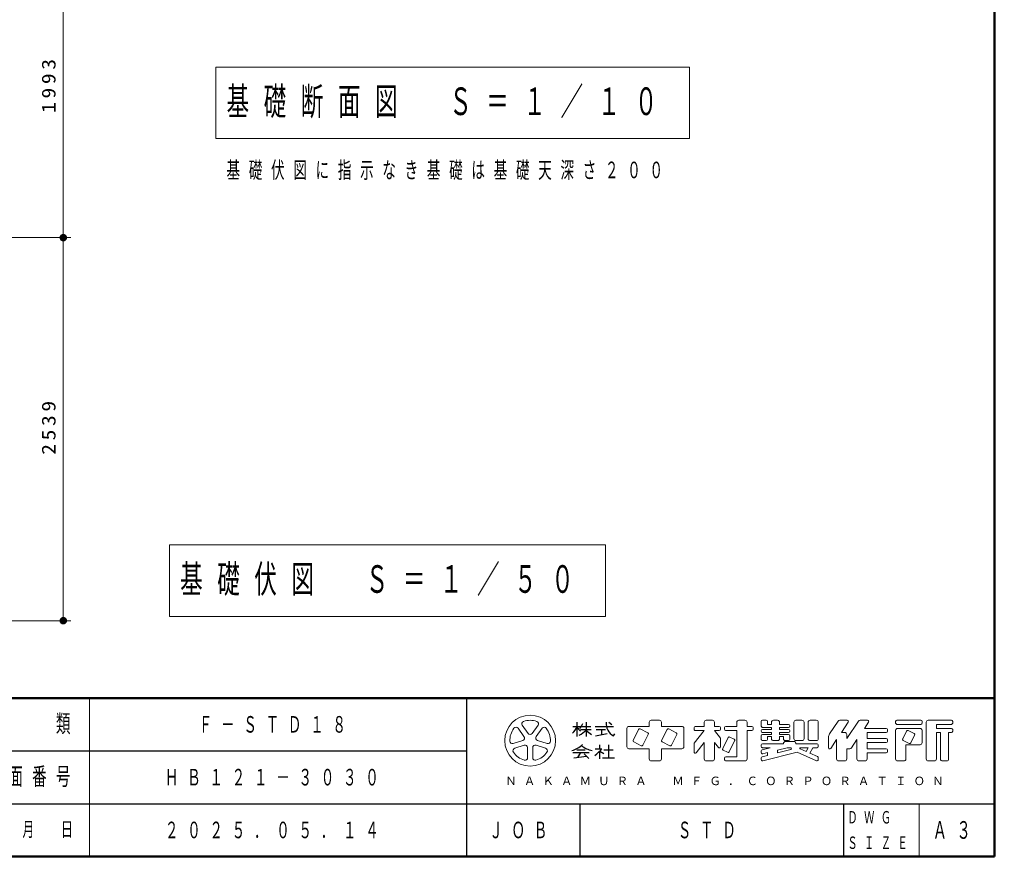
# Model space of a CAD drawing. Units: millimetres on the paper, scale 1:50, with parts at other scales. Extents: x -385 to 840, y 0 to 267.
# Drawn here: x 710.7 to 840, y 0 to 111 of the extents above; entities that cross this region are included whole.
import ezdxf

# ---------------------------------------------------------------- set-up
doc = ezdxf.new("R2010")
doc.units = ezdxf.units.MM
for name, color, linetype, lineweight in [('1_10', 7, 'Continuous', 25), ('1_50', 7, 'Continuous', 25), ('LY_3', 7, 'Continuous', 13)]:
    doc.layers.add(name, color=color, linetype=linetype, lineweight=lineweight)
doc.layers.add('LY_4', color=7, linetype='Continuous')
doc.styles.add('ＭＳ ゴシック', font='')
doc.styles.get('ＭＳ ゴシック').set_extended_font_data('MS Gothic')

# ---------------------------------------------------------------- blocks, each defined once
blk = doc.blocks.new('filled_dot')
at = {"color": 0, "linetype": 'Continuous', "lineweight": -2, "const_width": 1.25}
blk.add_lwpolyline([(-0.625, 0, 1), (0.625, 0, 1)], format="xyb", close=True, dxfattribs=at)

msp = doc.modelspace()

# ---------------------------------------------------------------- linework, layer by layer
at = {"layer": '1_10', "lineweight": 13}
for p, q in [((736.77, 104.647), (736.77, 95.18)), ((799.57, 104.647), (736.77, 104.647)), ((799.57, 95.18), (799.57, 104.647)), ((736.77, 95.18), (799.57, 95.18))]:
    msp.add_line(p, q, dxfattribs=at)
at = {"layer": '1_50', "lineweight": 13}
for p, q in [((716.525, 121.902), (716.525, 82.052)), ((666.481, 82.052), (717.525, 82.052)), ((716.525, 82.052), (716.525, 31.264)), ((730.615, 41.31), (730.615, 31.843)), ((788.415, 41.31), (730.615, 41.31)), ((788.415, 31.843), (788.415, 41.31)), ((670.35, 31.264), (717.525, 31.264)), ((730.615, 31.843), (788.415, 31.843))]:
    msp.add_line(p, q, dxfattribs=at)
at = {"layer": 'LY_3', "lineweight": 50}
for p, q in [((840, 0), (840, 267)), ((455, 21), (840, 21)), ((455, 0), (840, 0))]:
    msp.add_line(p, q, dxfattribs=at)
at = {"layer": 'LY_3'}
for p, q in [((720, 21), (720, 0)), ((777.61, 15.917), (776.825, 16.997)), ((777.371, 17.393), (778.156, 16.313)), ((778.702, 16.313), (779.487, 17.393)), ((780.033, 16.997), (779.248, 15.917)), ((791.254, 16.983), (791.254, 14.553)), ((791.524, 17.253), (794.224, 17.253)), ((792.802, 16.838), (792.082, 15.4)), ((794.025, 16.408), (793.019, 16.911)), ((794.224, 17.793), (794.224, 17.253)), ((794.494, 18.063), (795.574, 18.063)), ((795.844, 17.793), (795.844, 17.253)), ((795.844, 17.253), (798.544, 17.253)), ((796.582, 16.838), (795.862, 15.4)), ((797.805, 16.408), (796.799, 16.911)), ((798.814, 16.983), (798.814, 14.553)), ((800.164, 17.091), (800.164, 16.875)), ((800.326, 17.253), (801.514, 17.253)), ((801.514, 17.793), (801.514, 17.253)), ((801.784, 18.063), (802.594, 18.063)), ((802.864, 17.793), (802.864, 17.253)), ((802.864, 17.253), (803.512, 17.253)), ((803.674, 17.091), (803.674, 16.875)), ((804.214, 17.091), (804.214, 16.875)), ((804.376, 17.253), (805.834, 17.253)), ((805.834, 17.793), (805.834, 17.253)), ((806.104, 18.063), (806.914, 18.063)), ((807.184, 17.793), (807.184, 17.253)), ((807.184, 17.253), (807.832, 17.253)), ((807.994, 17.091), (807.994, 16.875)), ((809.074, 17.901), (809.074, 17.28)), ((809.236, 18.063), (809.722, 18.063)), ((809.236, 17.118), (810.424, 17.118)), ((809.236, 16.848), (810.424, 16.848)), ((809.884, 17.901), (809.884, 17.523)), ((809.884, 17.523), (810.424, 17.523)), ((810.424, 17.793), (810.424, 17.523)), ((810.424, 17.118), (810.424, 16.848)), ((811.234, 18.063), (810.694, 18.063)), ((811.504, 17.793), (811.504, 17.523)), ((811.504, 17.523), (812.692, 17.523)), ((811.504, 17.118), (812.692, 17.118)), ((811.504, 17.118), (811.504, 16.848)), ((811.504, 16.848), (812.692, 16.848)), ((812.854, 17.361), (812.854, 17.28)), ((813.394, 17.793), (813.394, 15.633)), ((813.664, 18.063), (814.474, 18.063)), ((814.744, 17.793), (814.744, 15.633)), ((815.284, 17.793), (815.284, 15.633)), ((815.554, 18.063), (816.364, 18.063)), ((816.634, 17.793), (816.634, 15.633)), ((818.12, 16.242), (819.254, 17.943)), ((819.479, 18.063), (820.471, 18.063)), ((819.694, 16.443), (820.606, 17.811)), ((820.414, 15.633), (821.954, 17.943)), ((822.179, 18.063), (823.171, 18.063)), ((822.754, 16.983), (823.306, 17.811)), ((822.754, 16.983), (825.652, 16.983)), ((825.814, 16.821), (825.814, 16.605)), ((826.894, 17.901), (826.894, 17.685)), ((827.056, 18.063), (830.242, 18.063)), ((827.056, 17.523), (830.242, 17.523)), ((827.164, 16.983), (830.134, 16.983)), ((830.404, 17.901), (830.404, 17.685)), ((830.944, 17.793), (830.944, 12.933)), ((831.214, 18.063), (834.292, 18.063)), ((832.294, 17.523), (832.294, 16.983)), ((832.294, 17.523), (834.292, 17.523)), ((832.294, 16.983), (834.292, 16.983)), ((834.454, 17.901), (834.454, 17.685)), ((834.454, 16.821), (834.454, 16.605)), ((793.378, 14.752), (794.098, 16.19)), ((797.158, 14.752), (797.878, 16.19)), ((801.514, 16.713), (800.164, 15.026)), ((800.326, 16.713), (801.514, 16.713)), ((802.864, 16.713), (803.674, 15.701)), ((802.864, 16.713), (803.512, 16.713)), ((803.674, 15.701), (803.674, 14.543)), ((804.682, 15.758), (803.962, 14.32)), ((804.376, 16.713), (805.834, 16.713)), ((804.899, 15.831), (805.473, 15.544)), ((805.834, 16.713), (805.834, 13.203)), ((807.184, 16.713), (807.184, 12.933)), ((807.184, 16.713), (807.832, 16.713)), ((809.074, 16.686), (809.074, 16.605)), ((809.074, 16.011), (809.074, 15.525)), ((809.236, 16.443), (810.424, 16.443)), ((809.236, 16.173), (810.424, 16.173)), ((809.884, 15.903), (810.424, 15.903)), ((809.884, 15.903), (809.884, 15.525)), ((810.424, 16.443), (810.424, 16.173)), ((810.424, 15.903), (810.424, 15.633)), ((811.504, 16.443), (812.692, 16.443)), ((811.504, 16.443), (811.504, 16.173)), ((811.504, 16.173), (812.692, 16.173)), ((811.504, 15.903), (811.504, 15.633)), ((811.504, 15.903), (812.044, 15.903)), ((812.044, 15.903), (812.044, 15.525)), ((812.854, 16.686), (812.854, 16.605)), ((812.854, 16.011), (812.854, 15.525)), ((817.984, 15.793), (817.984, 14.413)), ((819.694, 16.443), (820.144, 16.443)), ((820.414, 16.173), (820.414, 15.633)), ((823.114, 16.443), (825.652, 16.443)), ((823.114, 16.443), (823.114, 15.633)), ((823.114, 15.633), (825.652, 15.633)), ((826.894, 16.713), (826.894, 12.933)), ((828.334, 16.622), (827.83, 15.616)), ((828.551, 16.695), (829.341, 16.3)), ((829.414, 16.082), (828.91, 15.076)), ((830.404, 16.713), (830.404, 15.093)), ((832.294, 16.443), (832.834, 16.443)), ((832.294, 16.443), (832.294, 12.933)), ((832.834, 16.443), (832.834, 12.933)), ((833.914, 16.443), (834.292, 16.443)), ((833.914, 16.443), (833.914, 12.933)), ((776.172, 14.985), (777.441, 15.397)), ((777.65, 14.755), (776.38, 14.343)), ((778.092, 13.099), (778.092, 14.434)), ((778.767, 14.434), (778.767, 13.099)), ((780.478, 14.343), (779.208, 14.755)), ((779.417, 15.397), (780.687, 14.985)), ((791.524, 14.283), (794.224, 14.283)), ((792.155, 15.183), (793.161, 14.68)), ((794.224, 14.283), (794.224, 12.933)), ((795.844, 14.283), (798.544, 14.283)), ((795.844, 14.283), (795.844, 12.933)), ((795.935, 15.183), (796.941, 14.68)), ((800.164, 15.026), (800.164, 13.868)), ((801.514, 15.093), (800.453, 13.766)), ((801.514, 15.093), (801.514, 12.933)), ((802.864, 15.093), (803.386, 14.441)), ((802.864, 15.093), (802.864, 12.933)), ((805.546, 15.326), (804.826, 13.888)), ((809.074, 14.796), (809.074, 14.58)), ((810.26, 14.418), (809.197, 14.152)), ((809.236, 15.363), (809.722, 15.363)), ((809.236, 14.958), (812.044, 14.958)), ((809.236, 14.418), (810.26, 14.418)), ((810.694, 15.363), (811.234, 15.363)), ((812.487, 14.418), (811.234, 14.105)), ((812.044, 15.066), (812.044, 14.958)), ((812.206, 15.363), (812.692, 15.363)), ((812.206, 15.228), (813.502, 15.228)), ((812.487, 14.418), (812.947, 14.418)), ((813.664, 15.363), (814.474, 15.363)), ((813.664, 15.066), (813.664, 14.958)), ((813.664, 14.958), (816.472, 14.958)), ((814.229, 14.263), (815.032, 13.906)), ((814.262, 14.418), (815.288, 14.418)), ((815.032, 13.906), (815.288, 14.418)), ((815.526, 13.687), (815.892, 14.418)), ((815.554, 15.363), (816.364, 15.363)), ((815.892, 14.418), (816.472, 14.418)), ((816.634, 14.796), (816.634, 14.58)), ((818.281, 14.323), (819.064, 15.498)), ((819.064, 15.498), (819.064, 12.933)), ((820.414, 14.283), (820.81, 14.283)), ((820.414, 14.283), (820.414, 12.933)), ((821.034, 14.404), (821.764, 15.498)), ((821.764, 15.498), (821.764, 12.933)), ((823.114, 15.093), (823.114, 14.283)), ((823.114, 15.093), (825.652, 15.093)), ((823.114, 14.283), (825.652, 14.283)), ((825.814, 15.471), (825.814, 15.255)), ((827.903, 15.399), (828.693, 15.004)), ((828.244, 14.823), (828.244, 12.933)), ((828.244, 14.823), (830.134, 14.823)), ((804.035, 14.103), (804.609, 13.816)), ((804.214, 13.041), (804.214, 12.825)), ((804.376, 13.203), (805.834, 13.203)), ((809.074, 13.995), (809.074, 13.773)), ((809.074, 13.077), (809.074, 12.854)), ((809.884, 13.406), (809.197, 13.234)), ((813.85, 13.841), (809.275, 12.697)), ((809.884, 13.768), (809.275, 13.615)), ((809.884, 13.768), (809.884, 13.406)), ((812.977, 14.179), (811.234, 13.743)), ((811.234, 14.105), (811.234, 13.743)), ((813.85, 13.841), (816.406, 12.705)), ((815.526, 13.687), (816.538, 13.237)), ((816.634, 13.089), (816.634, 12.853)), ((823.114, 13.743), (823.114, 12.933)), ((823.114, 13.743), (825.652, 13.743)), ((825.814, 14.121), (825.814, 13.905)), ((794.494, 12.663), (795.574, 12.663)), ((801.784, 12.663), (802.594, 12.663)), ((804.376, 12.663), (806.914, 12.663)), ((819.334, 12.663), (820.144, 12.663)), ((822.034, 12.663), (822.844, 12.663)), ((827.164, 12.663), (827.974, 12.663)), ((831.214, 12.663), (832.024, 12.663)), ((833.104, 12.663), (833.644, 12.663)), ((830, 7), (830, 0))]:
    msp.add_line(p, q, dxfattribs=at)
at = {"layer": 'LY_3', "color": 211, "lineweight": 25}
for p, q in [((770, 21), (770, 0)), ((652.5, 14), (770, 14)), ((597.5, 7), (840, 7)), ((820, 7), (820, 0))]:
    msp.add_line(p, q, dxfattribs=at)
at = {"layer": 'LY_3', "lineweight": 25}
for p, q in [((784.099, 17.253), (785.044, 17.253)), ((784.639, 17.793), (784.639, 15.903)), ((785.085, 16.848), (786.529, 16.848)), ((785.231, 17.253), (786.475, 17.253)), ((785.854, 17.793), (785.854, 15.903)), ((787.069, 17.253), (789.499, 17.253)), ((787.204, 16.848), (788.419, 16.848)), ((787.879, 16.848), (787.879, 16.173)), ((789.281, 17.467), (788.84, 17.761)), ((787.111, 16.02), (788.647, 16.327)), ((787.069, 14.283), (787.949, 14.283)), ((787.609, 14.823), (787.609, 14.283)), ((788.824, 14.823), (788.824, 13.068)), ((784.099, 13.784), (786.259, 13.784)), ((784.235, 13.067), (785.887, 13.304)), ((784.639, 14.148), (785.719, 14.148)), ((785.101, 13.784), (784.711, 13.136)), ((785.584, 13.607), (786.19, 13.001)), ((787.609, 13.91), (787.609, 12.933)), ((787.66, 13.96), (788.204, 13.646)), ((788.014, 13.068), (789.634, 13.068)), ((788.217, 14.148), (789.432, 14.148)), ((785, 7), (785, 0))]:
    msp.add_line(p, q, dxfattribs=at)
at = {"layer": 'LY_3'}
msp.add_circle((778.429, 15.363), 3.375, dxfattribs=at)
for centre, radius, start, end in [((778.429, 15.363), 2.7, 142.60154, 181.39846), ((776.552, 16.798), 0.338, 35.99999, 142.60154), ((777.644, 17.592), 0.338, 109.39847, 215.99997), ((778.429, 15.363), 2.7, 70.60155, 109.39847), ((779.214, 17.592), 0.338, 324, 70.60155), ((780.306, 16.798), 0.338, 37.39846, 143.99995), ((778.429, 15.363), 2.7, 358.60155, 37.39847), ((791.524, 16.983), 0.27, 89.99998, 179.99996), ((792.946, 16.766), 0.162, 63.43492, 153.43499), ((794.494, 17.793), 0.27, 89.99998, 179.99996), ((795.574, 17.793), 0.27, 0, 89.99998), ((796.726, 16.766), 0.162, 63.43492, 153.43499), ((798.544, 16.983), 0.27, 0, 89.99998), ((800.326, 17.091), 0.162, 89.99998, 179.99996), ((800.326, 16.875), 0.162, 179.99998, 270.00002), ((801.784, 17.793), 0.27, 89.99998, 179.99996), ((802.594, 17.793), 0.27, 0, 89.99998), ((803.512, 17.091), 0.162, 0, 89.99998), ((803.512, 16.875), 0.162, 270.00002, 0), ((804.376, 17.091), 0.162, 89.99998, 179.99996), ((804.376, 16.875), 0.162, 179.99998, 270.00002), ((806.104, 17.793), 0.27, 89.99998, 179.99996), ((806.914, 17.793), 0.27, 0, 89.99998), ((807.832, 17.091), 0.162, 0, 89.99998), ((807.832, 16.875), 0.162, 270.00002, 0), ((809.236, 17.901), 0.162, 89.99998, 179.99996), ((809.236, 17.28), 0.162, 179.99998, 270.00002), ((809.236, 16.686), 0.162, 89.99998, 179.99996), ((809.722, 17.901), 0.162, 0, 89.99998), ((810.694, 17.793), 0.27, 89.99998, 179.99996), ((811.234, 17.793), 0.27, 0, 89.99998), ((812.692, 17.361), 0.162, 0, 89.99998), ((812.692, 17.28), 0.162, 270.00002, 0), ((812.692, 16.686), 0.162, 0, 89.99998), ((813.664, 17.793), 0.27, 89.99998, 179.99996), ((814.474, 17.793), 0.27, 0, 89.99998), ((815.554, 17.793), 0.27, 89.99998, 179.99996), ((816.364, 17.793), 0.27, 0, 89.99998), ((819.479, 17.793), 0.27, 89.99998, 146.30984), ((820.471, 17.901), 0.162, 326.31015, 89.99998), ((822.179, 17.793), 0.27, 89.99998, 146.3098), ((823.171, 17.901), 0.162, 326.31003, 89.99998), ((825.652, 16.821), 0.162, 0, 89.99998), ((827.056, 17.901), 0.162, 89.99998, 179.99996), ((827.056, 17.685), 0.162, 179.99998, 270.00002), ((827.164, 16.713), 0.27, 89.99998, 179.99996), ((830.134, 16.713), 0.27, 0, 89.99998), ((830.242, 17.901), 0.162, 0, 89.99998), ((830.242, 17.685), 0.162, 270.00002, 0), ((831.214, 17.793), 0.27, 89.99998, 179.99996), ((834.292, 17.901), 0.162, 0, 89.99998), ((834.292, 17.685), 0.162, 270.00002, 0), ((834.292, 16.821), 0.162, 0, 89.99998), ((777.337, 15.718), 0.338, 287.99998, 35.99999), ((778.429, 16.512), 0.338, 215.99998, 324), ((779.521, 15.718), 0.338, 143.99996, 251.99999), ((793.953, 16.263), 0.162, 333.4349, 63.43487), ((797.733, 16.263), 0.162, 333.4349, 63.43487), ((804.826, 15.686), 0.162, 63.43487, 153.43498), ((805.401, 15.399), 0.162, 333.43492, 63.43493), ((809.236, 16.605), 0.162, 179.99998, 270.00002), ((809.236, 16.011), 0.162, 89.99998, 179.99996), ((809.236, 15.525), 0.162, 179.99998, 270.00002), ((809.722, 15.525), 0.162, 270.00002, 0), ((810.694, 15.633), 0.27, 179.99998, 270.00002), ((811.234, 15.633), 0.27, 270.00002, 0), ((812.206, 15.525), 0.162, 179.99998, 270.00002), ((812.692, 16.605), 0.162, 270.00002, 0), ((812.692, 16.011), 0.162, 0, 89.99998), ((812.692, 15.525), 0.162, 270.00002, 0), ((813.664, 15.633), 0.27, 179.99998, 270.00002), ((814.474, 15.633), 0.27, 270.00002, 0), ((815.554, 15.633), 0.27, 179.99998, 270.00002), ((816.364, 15.633), 0.27, 270.00002, 0), ((818.794, 15.793), 0.81, 146.30999, 179.99996), ((820.144, 16.173), 0.27, 0, 89.99998), ((825.652, 16.605), 0.162, 270.00002, 0), ((825.652, 15.471), 0.162, 0, 89.99998), ((827.975, 15.544), 0.162, 153.43517, 243.43529), ((828.478, 16.55), 0.162, 63.43447, 153.43474), ((829.269, 16.155), 0.162, 333.43484, 63.43447), ((834.292, 16.605), 0.162, 270.00002, 0), ((776.067, 15.306), 0.338, 181.39848, 287.99997), ((776.484, 14.022), 0.338, 107.99999, 214.60154), ((777.754, 14.434), 0.338, 359.99997, 107.99999), ((779.104, 14.434), 0.338, 71.99997, 179.99999), ((780.374, 14.022), 0.338, 325.39847, 71.99996), ((780.791, 15.306), 0.338, 252.00001, 358.60156), ((791.524, 14.553), 0.27, 179.99998, 270.00002), ((792.227, 15.328), 0.162, 153.43495, 243.43485), ((793.234, 14.825), 0.162, 243.43498, 333.43496), ((796.007, 15.328), 0.162, 153.43495, 243.43485), ((797.014, 14.825), 0.162, 243.43498, 333.43496), ((798.544, 14.553), 0.27, 270.00002, 0), ((803.512, 14.543), 0.162, 218.65962, 0), ((804.107, 14.248), 0.162, 153.43487, 243.4348), ((809.236, 14.796), 0.162, 89.99998, 179.99996), ((809.236, 14.58), 0.162, 179.99998, 270.00002), ((812.206, 15.066), 0.162, 89.99998, 179.99996), ((812.947, 14.297), 0.121, 284.0365, 89.99998), ((813.502, 15.066), 0.162, 0, 89.99998), ((814.262, 14.337), 0.081, 89.99998, 246.03817), ((816.472, 14.796), 0.162, 0, 89.99998), ((816.472, 14.58), 0.162, 270.00002, 0), ((818.146, 14.413), 0.162, 179.99998, 326.30997), ((820.81, 14.553), 0.27, 270.00002, 326.31002), ((825.652, 15.255), 0.162, 270.00002, 0), ((825.652, 14.121), 0.162, 0, 89.99998), ((828.766, 15.149), 0.162, 243.43534, 333.43491), ((830.134, 15.093), 0.27, 270.00002, 0), ((778.429, 15.363), 2.7, 214.60156, 253.39848), ((777.754, 13.099), 0.338, 253.39847, 359.99997), ((779.104, 13.099), 0.338, 179.99999, 286.60154), ((778.429, 15.363), 2.7, 286.60155, 325.39847), ((794.494, 12.933), 0.27, 179.99998, 270.00002), ((795.574, 12.933), 0.27, 270.00002, 0), ((800.326, 13.868), 0.162, 179.99998, 321.34037), ((801.784, 12.933), 0.27, 179.99998, 270.00002), ((802.594, 12.933), 0.27, 270.00002, 0), ((804.376, 13.041), 0.162, 89.99998, 179.99996), ((804.682, 13.961), 0.162, 243.43487, 333.43498), ((806.914, 12.933), 0.27, 270.00002, 0), ((809.236, 13.995), 0.162, 104.03614, 179.99996), ((809.236, 13.773), 0.162, 179.99998, 284.03612), ((809.236, 13.077), 0.162, 104.03614, 179.99996), ((816.472, 13.089), 0.162, 0, 66.03701), ((819.334, 12.933), 0.27, 179.99998, 270.00002), ((820.144, 12.933), 0.27, 270.00002, 0), ((822.034, 12.933), 0.27, 179.99998, 270.00002), ((822.844, 12.933), 0.27, 270.00002, 0), ((825.652, 13.905), 0.162, 270.00002, 0), ((827.164, 12.933), 0.27, 179.99998, 270.00002), ((827.974, 12.933), 0.27, 270.00002, 0), ((831.214, 12.933), 0.27, 179.99998, 270.00002), ((832.024, 12.933), 0.27, 270.00002, 0), ((833.104, 12.933), 0.27, 179.99998, 270.00002), ((833.644, 12.933), 0.27, 270.00002, 0), ((804.376, 12.825), 0.162, 179.99998, 270.00002), ((809.236, 12.854), 0.162, 179.99998, 284.03612), ((816.472, 12.853), 0.162, 246.03699, 0)]:
    msp.add_arc(centre, radius, start, end, dxfattribs=at)
at = {"layer": 'LY_3', "lineweight": 25}
for centre, radius, start, end in [((782.534, 18.084), 2.285, 311.36185, 337.13638), ((786.617, 18.427), 2.345, 212.50346, 230.00631), ((783.998, 18.047), 1.467, 313.72108, 343.54317), ((790.437, 17.694), 1.953, 177.09472, 240.51891), ((783.626, 18.818), 3.034, 295.86917, 317.23867), ((788.082, 18.818), 3.034, 222.76131, 240.10806), ((788.46, 16.805), 1.299, 321.42112, 334.8249), ((783.102, 17.257), 3.32, 285.11261, 313.40619), ((787.23, 17.194), 3.192, 231.17281, 259.75506), ((784.34, 17.226), 4.657, 304.87257, 320.80411)]:
    msp.add_arc(centre, radius, start, end, dxfattribs=at)

# ---------------------------------------------------------------- block references
at = {"layer": '1_50', "lineweight": 13, "xscale": 0.4, "yscale": 0.4}
for p, rotation in [((716.525, 82.052), 90), ((716.525, 82.052), 270), ((716.525, 31.264), 90)]:
    msp.add_blockref('filled_dot', p, dxfattribs=dict(at, rotation=rotation))

# ---------------------------------------------------------------- texts
at = {"layer": '1_10', "attachment_point": 4, "style": 'ＭＳ ゴシック'}
for s, insert, char_height in [('\\T1.64;\\W0.6;基礎断面図\u3000Ｓ＝１／１０', (738.17, 99.914), 3.666), ('\\T1.64;\\W0.6;基礎伏図に指示なき基礎は基礎天深さ２００', (738.17, 90.906), 2.199)]:
    msp.add_mtext(s, dxfattribs=dict(at, insert=insert, char_height=char_height))
at = {"layer": '1_50', "char_height": 1.833, "attachment_point": 8, "rotation": 90, "style": 'ＭＳ ゴシック'}
for s, insert in [('\\T1.33;\\W1.15;1993', (715.525, 102.405)), ('\\T1.33;\\W1.15;2539', (715.525, 57.074))]:
    msp.add_mtext(s, dxfattribs=dict(at, insert=insert))
at = {"layer": '1_50', "insert": (732.015, 36.577), "char_height": 3.666, "attachment_point": 4, "style": 'ＭＳ ゴシック'}
msp.add_mtext('\\T1.64;\\W0.6;基礎伏図\u3000Ｓ＝１／５０', dxfattribs=at)
at = {"layer": 'LY_3', "color": 4, "attachment_point": 4, "style": 'ＭＳ ゴシック'}
for s, insert, char_height in [('\\T1.64;\\W0.6;分\u3000\u3000類', (706.1, 17.5), 2.346), ('\\T1.64;\\W0.6;図面番号', (706.1, 10.5), 2.346), ('\\T1.64;ＮＡＫＡＭＵＲＡ\u3000ＭＦＧ．ＣＯＲＰＯＲＡＴＩＯＮ', (775.145, 10), 1.1), ('\\T1.64;\\W0.6;ＤＷＧ', (820.5, 5.188), 1.65), ('\\T1.64;\\W0.6;年\u3000月\u3000日', (706, 3.5), 1.906), ('\\T1.64;\\W0.6;ＪＯＢ', (773, 3.5), 2.199), ('\\T1.64;\\W0.6;Ａ３', (831.8, 3.5), 2.346), ('\\T1.64;\\W0.6;ＳＩＺＥ', (820.5, 1.812), 1.65)]:
    msp.add_mtext(s, dxfattribs=dict(at, insert=insert, char_height=char_height))
at = {"layer": 'LY_4', "char_height": 2.199, "attachment_point": 4, "style": 'ＭＳ ゴシック'}
for s, insert in [('\\T1.64;\\W0.6;Ｆ－ＳＴＤ１８', (734.5, 17.5)), ('\\T1.64;\\W0.6;ＨＢ１２１－３０３０', (730, 10.5)), ('\\T1.64;\\W0.6;２０２５．０５．１４', (730, 3.5)), ('\\T1.64;\\W0.6;ＳＴＤ', (798, 3.5))]:
    msp.add_mtext(s, dxfattribs=dict(at, insert=insert))

doc.saveas('drawing.dxf')
